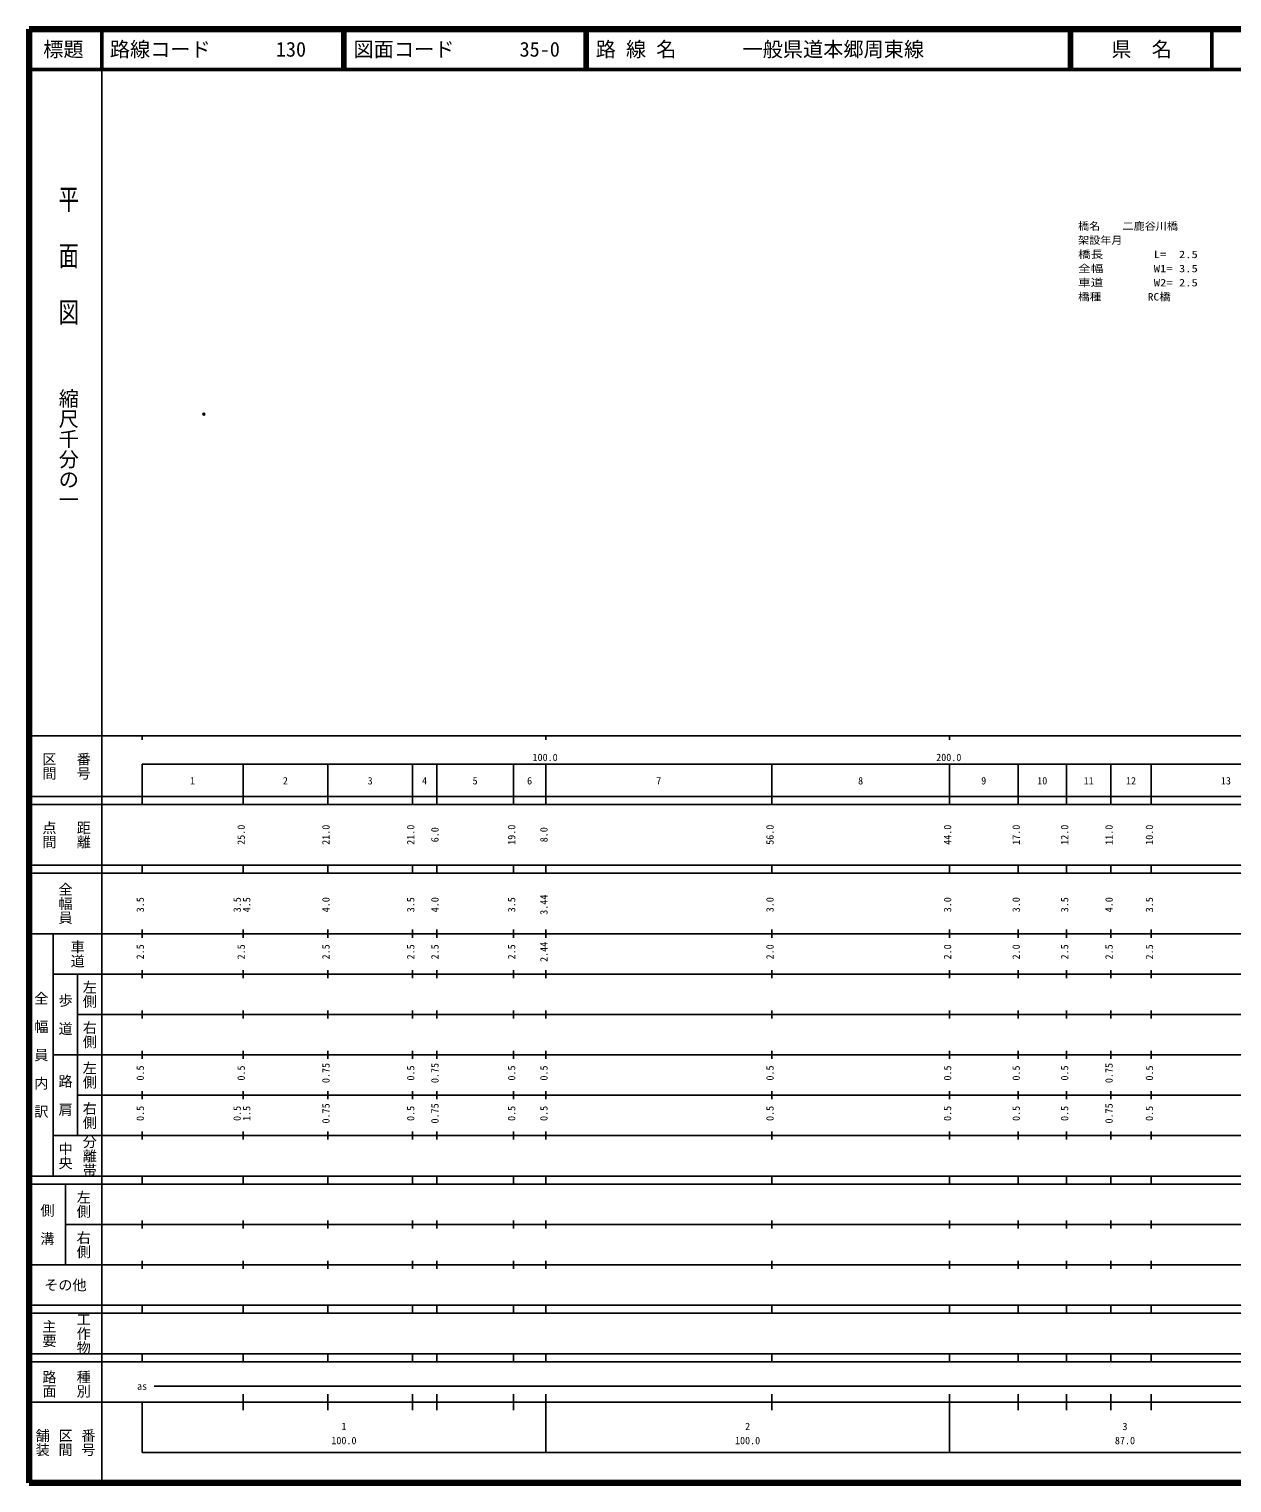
# Model space of a CAD drawing. Units: millimetres on the paper. Extents: x 40 to 680, y 20 to 380.
# Drawn here: x 40 to 338, y 20 to 380 of the extents above; entities that cross this region are included whole.
import ezdxf
from ezdxf.enums import TextEntityAlignment as Align

# ---------------------------------------------------------------- set-up
doc = ezdxf.new("R2010")
doc.units = ezdxf.units.MM
doc.header["$PDMODE"] = 32
doc.header["$PDSIZE"] = 0.5
for name, color, linetype in [('M-OTRS', 6, 'Continuous'), ('M-STR-HTXT', 7, 'Continuous'), ('M-TTL-TXT', 7, 'Continuous')]:
    doc.layers.add(name, color=color, linetype=linetype)
for name, color, linetype, lineweight in [('M-TTL', 2, 'Continuous', 140), ('M-TTL-BAND', 7, 'Continuous', 25), ('M-TTL-LINE', 7, 'Continuous', 50)]:
    doc.layers.add(name, color=color, linetype=linetype, lineweight=lineweight)
doc.styles.add('@ＭＳ ゴシック', font='')
doc.styles.add('ＭＳ ゴシック', font='')
doc.styles.get('@ＭＳ ゴシック').set_extended_font_data('@MS Gothic')
doc.styles.get('ＭＳ ゴシック').set_extended_font_data('MS Gothic')

msp = doc.modelspace()

# ---------------------------------------------------------------- linework, layer by layer
at = {"layer": 'M-OTRS'}
msp.add_point((83.318, 284.674), dxfattribs=at)
at = {"layer": 'M-TTL'}
for p, q in [((40, 380), (40, 20)), ((680, 380), (40, 380)), ((40, 20), (680, 20))]:
    msp.add_line(p, q, dxfattribs=at)
at = {"layer": 'M-TTL-BAND'}
for p, q in [((58, 370), (58, 20)), ((40, 205), (579, 205)), ((68, 205), (68, 204)), ((168, 205), (168, 204)), ((268, 205), (268, 204)), ((68, 198), (579, 198)), ((68, 198), (68, 188)), ((93, 188), (93, 198)), ((114, 188), (114, 198)), ((135, 188), (135, 198)), ((141, 188), (141, 198)), ((160, 188), (160, 198)), ((168, 188), (168, 198)), ((224, 188), (224, 198)), ((268, 188), (268, 198)), ((285, 188), (285, 198)), ((297, 188), (297, 198)), ((308, 188), (308, 198)), ((318, 188), (318, 198)), ((40, 190), (579, 190)), ((40, 188), (579, 188)), ((40, 173), (579, 173)), ((68, 171), (68, 173)), ((93, 171), (93, 173)), ((114, 171), (114, 173)), ((135, 171), (135, 173)), ((141, 171), (141, 173)), ((160, 171), (160, 173)), ((168, 171), (168, 173)), ((224, 171), (224, 173)), ((268, 171), (268, 173)), ((285, 171), (285, 173)), ((297, 171), (297, 173)), ((308, 171), (308, 173)), ((318, 171), (318, 173)), ((40, 171), (579, 171)), ((40, 156), (579, 156)), ((46, 96), (46, 156)), ((68, 155), (68, 157)), ((93, 155), (93, 157)), ((114, 155), (114, 157)), ((135, 155), (135, 157)), ((141, 155), (141, 157)), ((160, 155), (160, 157)), ((168, 155), (168, 157)), ((224, 155), (224, 157)), ((268, 155), (268, 157)), ((285, 155), (285, 157)), ((297, 155), (297, 157)), ((308, 155), (308, 157)), ((318, 155), (318, 157)), ((46, 146), (579, 146)), ((52, 146), (52, 106)), ((68, 145), (68, 147)), ((93, 145), (93, 147)), ((114, 145), (114, 147)), ((135, 145), (135, 147)), ((141, 145), (141, 147)), ((160, 145), (160, 147)), ((168, 145), (168, 147)), ((224, 145), (224, 147)), ((268, 145), (268, 147)), ((285, 145), (285, 147)), ((297, 145), (297, 147)), ((308, 145), (308, 147)), ((318, 145), (318, 147)), ((68, 135), (68, 137)), ((93, 135), (93, 137)), ((114, 135), (114, 137)), ((135, 135), (135, 137)), ((141, 135), (141, 137)), ((160, 135), (160, 137)), ((168, 135), (168, 137)), ((224, 135), (224, 137)), ((268, 135), (268, 137)), ((285, 135), (285, 137)), ((297, 135), (297, 137)), ((308, 135), (308, 137)), ((318, 135), (318, 137)), ((52, 136), (579, 136)), ((46, 126), (579, 126)), ((68, 125), (68, 127)), ((93, 125), (93, 127)), ((114, 125), (114, 127)), ((135, 125), (135, 127)), ((141, 125), (141, 127)), ((160, 125), (160, 127)), ((168, 125), (168, 127)), ((224, 125), (224, 127)), ((268, 125), (268, 127)), ((285, 125), (285, 127)), ((297, 125), (297, 127)), ((308, 125), (308, 127)), ((318, 125), (318, 127)), ((52, 116), (579, 116)), ((68, 115), (68, 117)), ((93, 115), (93, 117)), ((114, 115), (114, 117)), ((135, 115), (135, 117)), ((141, 115), (141, 117)), ((160, 115), (160, 117)), ((168, 115), (168, 117)), ((224, 115), (224, 117)), ((268, 115), (268, 117)), ((285, 115), (285, 117)), ((297, 115), (297, 117)), ((308, 115), (308, 117)), ((318, 115), (318, 117)), ((46, 106), (579, 106)), ((68, 105), (68, 107)), ((93, 105), (93, 107)), ((114, 105), (114, 107)), ((135, 105), (135, 107)), ((141, 105), (141, 107)), ((160, 105), (160, 107)), ((168, 105), (168, 107)), ((224, 105), (224, 107)), ((268, 105), (268, 107)), ((285, 105), (285, 107)), ((297, 105), (297, 107)), ((308, 105), (308, 107)), ((318, 105), (318, 107)), ((40, 96), (579, 96)), ((40, 94), (579, 94)), ((49, 94), (49, 74)), ((68, 94), (68, 96)), ((93, 94), (93, 96)), ((114, 94), (114, 96)), ((135, 94), (135, 96)), ((141, 94), (141, 96)), ((160, 94), (160, 96)), ((168, 94), (168, 96)), ((224, 94), (224, 96)), ((268, 94), (268, 96)), ((285, 94), (285, 96)), ((297, 94), (297, 96)), ((308, 94), (308, 96)), ((318, 94), (318, 96)), ((49, 84), (579, 84)), ((68, 83), (68, 85)), ((93, 83), (93, 85)), ((114, 83), (114, 85)), ((135, 83), (135, 85)), ((141, 83), (141, 85)), ((160, 83), (160, 85)), ((168, 83), (168, 85)), ((224, 83), (224, 85)), ((268, 83), (268, 85)), ((285, 83), (285, 85)), ((297, 83), (297, 85)), ((308, 83), (308, 85)), ((318, 83), (318, 85)), ((40, 74), (579, 74)), ((68, 73), (68, 75)), ((93, 73), (93, 75)), ((114, 73), (114, 75)), ((135, 73), (135, 75)), ((141, 73), (141, 75)), ((160, 73), (160, 75)), ((168, 73), (168, 75)), ((224, 73), (224, 75)), ((268, 73), (268, 75)), ((285, 73), (285, 75)), ((297, 73), (297, 75)), ((308, 73), (308, 75)), ((318, 73), (318, 75)), ((40, 64), (579, 64)), ((40, 62), (579, 62)), ((68, 62), (68, 64)), ((93, 62), (93, 64)), ((114, 62), (114, 64)), ((135, 62), (135, 64)), ((141, 62), (141, 64)), ((160, 62), (160, 64)), ((168, 62), (168, 64)), ((224, 62), (224, 64)), ((268, 62), (268, 64)), ((285, 62), (285, 64)), ((297, 62), (297, 64)), ((308, 62), (308, 64)), ((318, 62), (318, 64)), ((40, 52), (579, 52)), ((68, 50), (68, 52)), ((93, 50), (93, 52)), ((114, 50), (114, 52)), ((135, 50), (135, 52)), ((141, 50), (141, 52)), ((160, 50), (160, 52)), ((168, 50), (168, 52)), ((224, 50), (224, 52)), ((268, 50), (268, 52)), ((285, 50), (285, 52)), ((297, 50), (297, 52)), ((308, 50), (308, 52)), ((318, 50), (318, 52)), ((40, 50), (579, 50)), ((71, 44), (565, 44)), ((40, 40), (579, 40)), ((68, 40), (68, 27.5)), ((93, 38), (93, 42)), ((114, 38), (114, 42)), ((135, 38), (135, 42)), ((141, 38), (141, 42)), ((160, 38), (160, 42)), ((168, 27.5), (168, 42)), ((224, 38), (224, 42)), ((268, 27.5), (268, 42)), ((285, 38), (285, 42)), ((297, 38), (297, 42)), ((308, 38), (308, 42)), ((318, 38), (318, 42)), ((68, 27.5), (579, 27.5))]:
    msp.add_line(p, q, dxfattribs=at)
at = {"layer": 'M-TTL-LINE'}
for p, q in [((58, 380), (58, 370)), ((117.75, 380), (117.75, 370)), ((118.25, 380), (118.25, 370)), ((177.75, 380), (177.75, 370)), ((178.25, 380), (178.25, 370)), ((297.75, 380), (297.75, 370)), ((298.25, 380), (298.25, 370)), ((333, 380), (333, 370)), ((40, 370), (680, 370))]:
    msp.add_line(p, q, dxfattribs=at)

# ---------------------------------------------------------------- texts
at = {"layer": 'M-STR-HTXT', "style": 'ＭＳ ゴシック'}
for s, width, p in [('橋名\u3000\u3000二鹿谷川橋', 1.1, (299.874, 329.738)), ('架設年月\u3000\u3000', 1.1, (299.874, 326.238)), ('橋長\u3000\u3000\u3000\u3000L=  2.5', 1.25, (299.874, 322.738)), ('全幅\u3000\u3000\u3000\u3000W1= 3.5', 1.25, (299.874, 319.238)), ('車道\u3000\u3000\u3000\u3000W2= 2.5', 1.25, (299.874, 315.738)), ('橋種\u3000\u3000\u3000\u3000RC橋', 1.15, (299.874, 312.238))]:
    msp.add_text(s, height=1.833, dxfattribs=dict(at, width=width)).set_placement(p, align=Align.BOTTOM_LEFT)
at = {"layer": 'M-TTL-BAND', "style": '@ＭＳ ゴシック', "width": 1.4}
msp.add_text('平  面  図', height=3.666, rotation=270, dxfattribs=at).set_placement((49.777, 306.475), align=Align.MIDDLE_RIGHT)
at = {"layer": 'M-TTL-BAND', "style": '@ＭＳ ゴシック'}
msp.add_text('縮尺千分の一', height=3.666, rotation=270, dxfattribs=at).set_placement((49.777, 261.03), align=Align.MIDDLE_RIGHT)
for s, p in [('区間', (45, 197.5)), ('番号', (53.5, 197.5)), ('点間', (45, 180.5)), ('距離', (53.5, 180.5)), ('全幅員', (49, 163.5)), ('車道', (52, 151)), ('左側', (55, 141)), ('全\u3000幅\u3000員\u3000内\u3000訳', (43, 126)), ('歩\u3000道', (49, 136)), ('右側', (55, 131)), ('左側', (55, 121)), ('路\u3000肩', (49, 116)), ('右側', (55, 111)), ('分離帯', (55, 101)), ('中央', (49, 101)), ('左側', (53.5, 89)), ('側\u3000溝', (44.5, 84)), ('右側', (53.5, 79)), ('工作物', (53.5, 57)), ('主要', (45, 57)), ('路面', (45, 44.5)), ('種別', (53.5, 44.5)), ('舗装', (43.333, 30)), ('区間', (49, 30)), ('番号', (54.667, 30))]:
    msp.add_text(s, height=2.566, rotation=270, dxfattribs=at).set_placement(p, align=Align.MIDDLE_CENTER)
at = {"layer": 'M-TTL-BAND', "style": 'ＭＳ ゴシック'}
for s, p in [('100.0', (167.844, 198.195)), ('200.0', (267.844, 198.195)), ('1', (80.5, 192.405)), ('2', (103.5, 192.405)), ('3', (124.5, 192.405)), ('4', (138, 192.405)), ('5', (150.5, 192.405)), ('6', (164, 192.405)), ('7', (196, 192.405)), ('8', (246, 192.405)), ('9', (276.5, 192.405)), ('10', (291, 192.405)), ('11', (302.5, 192.405)), ('12', (313, 192.405)), ('13', (336.5, 192.405)), ('as', (68, 42.5)), ('1', (118, 32.523)), ('2', (218, 32.523)), ('3', (311.5, 32.523)), ('100.0', (118, 29.033)), ('100.0', (218, 29.033)), ('87.0', (311.5, 29.033))]:
    msp.add_text(s, height=1.833, dxfattribs=at).set_placement(p, align=Align.BOTTOM_CENTER)
for s, p in [('25.0', (94, 180.5)), ('21.0', (115, 180.5)), ('21.0', (136, 180.5)), ('6.0', (142, 180.5)), ('19.0', (161, 180.5)), ('8.0', (169, 180.5)), ('56.0', (225, 180.5)), ('44.0', (269, 180.5)), ('17.0', (286, 180.5)), ('12.0', (298, 180.5)), ('11.0', (309, 180.5)), ('10.0', (319, 180.5)), ('3.5', (69, 163.174)), ('3.5', (93, 163.174)), ('4.5', (95.37, 163.174)), ('4.0', (115, 163.174)), ('3.5', (136, 163.174)), ('4.0', (142, 163.174)), ('3.5', (161, 163.174)), ('3.44', (169, 163.174)), ('3.0', (225, 163.174)), ('3.0', (269, 163.174)), ('3.0', (286, 163.174)), ('3.5', (298, 163.174)), ('4.0', (309, 163.174)), ('3.5', (319, 163.174)), ('2.5', (69, 151.5)), ('2.5', (94, 151.5)), ('2.5', (115, 151.5)), ('2.5', (136, 151.5)), ('2.5', (142, 151.5)), ('2.5', (161, 151.5)), ('2.44', (169, 151.5)), ('2.0', (225, 151.5)), ('2.0', (269, 151.5)), ('2.0', (286, 151.5)), ('2.5', (298, 151.5)), ('2.5', (309, 151.5)), ('2.5', (319, 151.5)), ('0.5', (69, 121.5)), ('0.5', (94, 121.5)), ('0.75', (115, 121.5)), ('0.5', (136, 121.5)), ('0.75', (142, 121.5)), ('0.5', (161, 121.5)), ('0.5', (169, 121.5)), ('0.5', (225, 121.5)), ('0.5', (269, 121.5)), ('0.5', (286, 121.5)), ('0.5', (298, 121.5)), ('0.75', (309, 121.5)), ('0.5', (319, 121.5)), ('0.5', (69, 111.5)), ('0.5', (93, 111.5)), ('1.5', (95.37, 111.5)), ('0.75', (115, 111.5)), ('0.5', (136, 111.5)), ('0.75', (142, 111.5)), ('0.5', (161, 111.5)), ('0.5', (169, 111.5)), ('0.5', (225, 111.5)), ('0.5', (269, 111.5)), ('0.5', (286, 111.5)), ('0.5', (298, 111.5)), ('0.75', (309, 111.5)), ('0.5', (319, 111.5))]:
    msp.add_text(s, height=1.833, rotation=90, dxfattribs=at).set_placement(p, align=Align.BOTTOM_CENTER)
msp.add_text('その他', height=2.566, dxfattribs=at).set_placement((49, 69), align=Align.MIDDLE_CENTER)
at = {"layer": 'M-TTL-TXT', "style": 'ＭＳ ゴシック'}
for s, p in [('標題', (48.5, 375)), ('県\u3000名', (315.625, 375))]:
    msp.add_text(s, height=3.666, dxfattribs=at).set_placement(p, align=Align.MIDDLE_CENTER)
for s, p in [('路線コード', (60, 375)), ('130', (101.142, 375)), ('図面コード', (120.38, 375)), ('35-0', (161.521, 375)), ('路 線 名', (180.38, 375)), ('一般県道本郷周東線', (216.734, 375))]:
    msp.add_text(s, height=3.666, dxfattribs=at).set_placement(p, align=Align.MIDDLE_LEFT)

doc.saveas('drawing.dxf')
